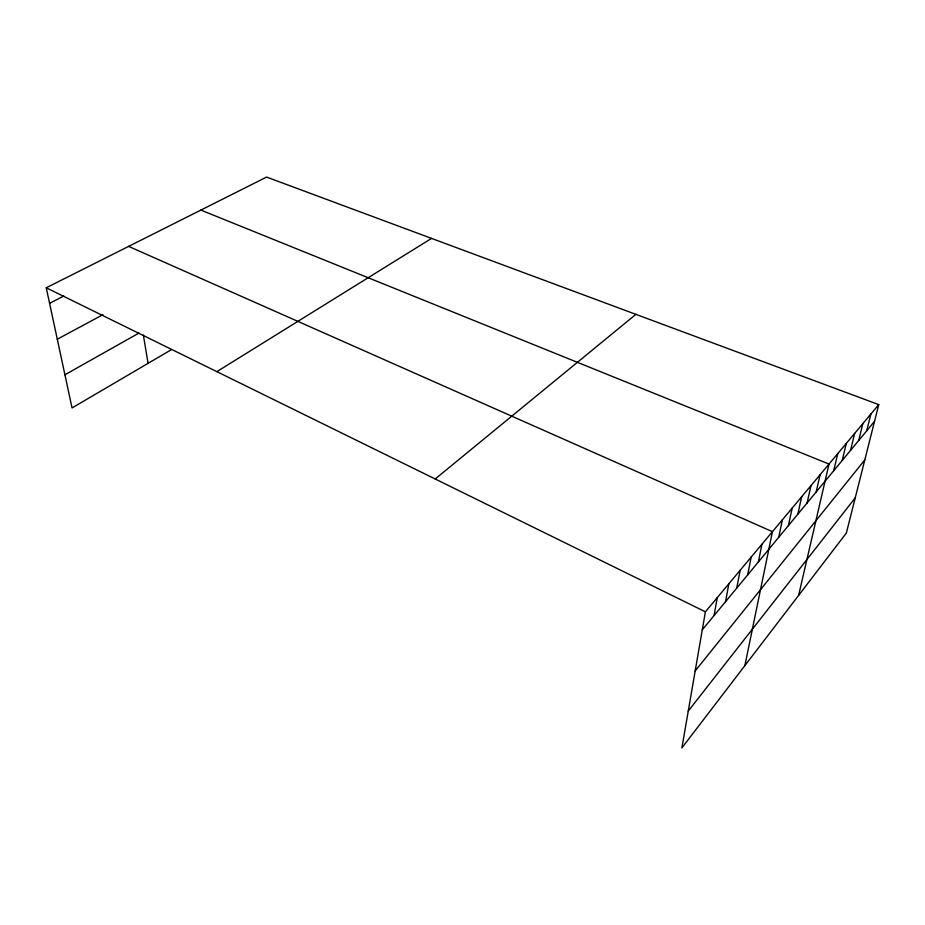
<?xml version="1.0" encoding="UTF-8"?>
<svg xmlns="http://www.w3.org/2000/svg" width="925" height="925" viewBox="0 0 925 925"><rect width="100%" height="100%" fill="white"/><g stroke="black" fill="none" stroke-linecap="round" stroke-linejoin="round"><path stroke-width="1.39" d="M878.75 404.618L705.393 611.818L681.887 747.92L846.363 533.02L878.75 404.618L266.573 177.08L46.25 287.779L72.046 407.948L171.125 349.812M714.054 615.587L717.268 597.619M725.547 601.678L728.854 583.779M736.751 588.115L740.15 570.274M747.701 574.864L751.169 557.093M758.384 561.938L761.934 544.235M744.856 665.642L772.444 531.678L128.621 246.385M778.711 537.332L782.411 519.769M788.389 525.62L792.147 508.126M797.847 514.173L801.674 496.737M807.109 502.969L810.982 485.613M816.174 491.996L820.105 474.722M798.622 595.388L829.02 464.061L200.875 210.091M833.714 470.767L837.749 453.632M842.212 460.477L846.294 443.41M850.549 450.394L854.665 433.409M858.701 440.531L862.852 423.615M866.69 430.853L870.888 414.018M688.258 711.059L855.243 497.823M695.172 670.972L864.806 459.898M702.283 629.832L874.518 421.372M435.201 478.988L635.88 314.35M216.855 371.653L431.547 238.396M64.923 374.775L138.958 333.069M57.292 339.232L102.918 314.673M49.592 303.331L63.779 296.046M46.25 287.779L705.393 611.818M143.363 335.07L148.069 363.34"/></g></svg>
